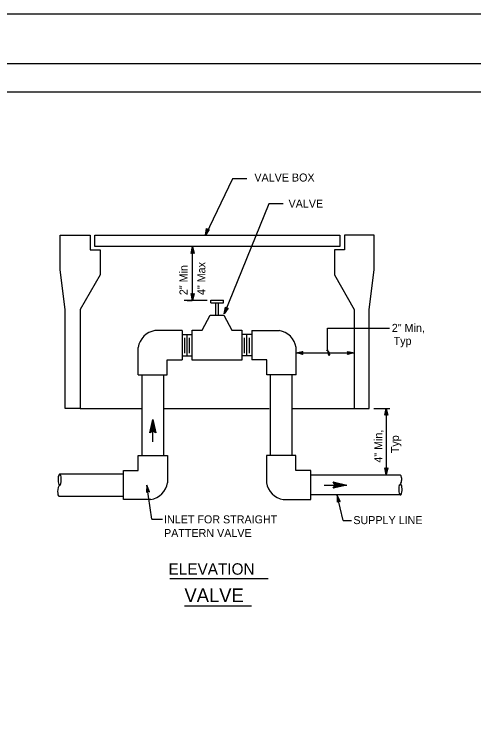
# Model space of a CAD drawing. Extents: x -893 to 867, y -474 to 712.
# Drawn here: x -391 to 10, y 93 to 712 of the extents above; entities that cross this region are included whole.
import ezdxf

# ---------------------------------------------------------------- set-up
doc = ezdxf.new("R2010")
doc.units = 0
for name, color, linetype in [('56 Stage 3 Anno', 7, 'Continuous'), ('57 Undefined', 7, 'Continuous'), ('60 Nongeo Data', 7, 'Continuous'), ('border_PLOTTING-ELEMENTS', 7, 'Continuous'), ('border_rw_22x34_Cut_Lines', 7, 'Continuous'), ('border_SHEET', 7, 'Continuous')]:
    doc.layers.add(name, color=color, linetype=linetype)

msp = doc.modelspace()

# ---------------------------------------------------------------- linework, layer by layer
at = {"layer": '56 Stage 3 Anno'}
for p, q in [((-200.8, 567.97), (-224.51, 518.8)), ((-188.36, 567.97), (-200.8, 567.97)), ((-169.06, 546.1), (-207.96, 449.97)), ((-156.63, 546.1), (-169.06, 546.1)), ((-236.95, 502.75), (-235.61, 508.75)), ((-236.6, 502.97), (-235.61, 507.37)), ((-235.61, 461.74), (-235.61, 508.75)), ((-235.61, 508.75), (-235.61, 508.75)), ((-235.61, 508.75), (-234.28, 502.75)), ((-235.61, 507.36), (-234.64, 502.98)), ((-235.61, 503.55), (-236.95, 502.75)), ((-236.95, 502.75), (-236.95, 502.75)), ((-236.24, 503.2), (-235.61, 505.99)), ((-235.89, 503.38), (-235.62, 504.61)), ((-235.62, 504.61), (-235.35, 503.4)), ((-235.61, 505.99), (-234.99, 503.16)), ((-234.28, 502.75), (-235.61, 503.55)), ((-234.28, 502.75), (-234.28, 502.75)), ((-235.61, 461.74), (-236.94, 467.74)), ((-236.94, 467.74), (-236.94, 467.74)), ((-236.94, 467.74), (-235.61, 466.94)), ((-235.62, 463.13), (-236.58, 467.5)), ((-235.61, 464.5), (-236.24, 467.32)), ((-235.61, 465.88), (-235.88, 467.09)), ((-235.61, 466.94), (-234.27, 467.74)), ((-234.27, 467.74), (-235.61, 461.74)), ((-234.63, 467.52), (-235.61, 463.12)), ((-234.99, 467.29), (-235.61, 464.5)), ((-235.34, 467.11), (-235.61, 465.88)), ((-234.27, 467.74), (-234.27, 467.74)), ((-222.99, 461.74), (-242.9, 461.74)), ((-240.37, 461.74), (-236.03, 461.74)), ((-235.61, 461.74), (-235.61, 461.74)), ((-117.78, 437.57), (-63.64, 437.57)), ((-117.78, 418.53), (-117.78, 437.57)), ((-145.35, 415.84), (-94.51, 415.84)), ((-77.52, 367.38), (-63.52, 367.38)), ((-67.91, 361.38), (-66.57, 367.38)), ((-67.55, 361.6), (-66.57, 366)), ((-66.57, 367.38), (-66.57, 309.4)), ((-66.57, 367.38), (-66.57, 367.38)), ((-66.57, 367.38), (-65.24, 361.38)), ((-66.56, 365.99), (-65.59, 361.62)), ((-66.57, 362.18), (-67.91, 361.38)), ((-67.91, 361.38), (-67.91, 361.38)), ((-67.19, 361.83), (-66.57, 364.62)), ((-66.84, 362.01), (-66.57, 363.24)), ((-66.57, 364.62), (-65.94, 361.8)), ((-66.57, 363.24), (-66.3, 362.03)), ((-65.24, 361.38), (-66.57, 362.18)), ((-65.24, 361.38), (-65.24, 361.38)), ((-66.57, 309.4), (-67.9, 315.4)), ((-67.9, 315.4), (-67.9, 315.4)), ((-67.9, 315.4), (-66.57, 314.6)), ((-66.57, 309.4), (-67.9, 315.4)), ((-67.9, 315.4), (-67.9, 315.4)), ((-67.9, 315.4), (-66.57, 314.6)), ((-66.57, 310.79), (-67.54, 315.16)), ((-66.57, 310.79), (-67.54, 315.16)), ((-66.56, 312.16), (-67.19, 314.98)), ((-66.56, 312.16), (-67.19, 314.98)), ((-66.56, 313.54), (-66.83, 314.75)), ((-66.56, 313.54), (-66.83, 314.75)), ((-66.57, 314.6), (-65.23, 315.4)), ((-65.23, 315.4), (-66.57, 309.4)), ((-66.57, 314.6), (-65.23, 315.4)), ((-65.23, 315.4), (-66.57, 309.4)), ((-66.57, 309.4), (-66.57, 309.4)), ((-66.57, 309.4), (-66.57, 309.4)), ((-65.58, 315.18), (-66.56, 310.78)), ((-65.58, 315.18), (-66.56, 310.78)), ((-65.94, 314.95), (-66.56, 312.16)), ((-65.94, 314.95), (-66.56, 312.16)), ((-66.29, 314.77), (-66.56, 313.54)), ((-66.29, 314.77), (-66.56, 313.54)), ((-65.23, 315.4), (-65.23, 315.4)), ((-65.23, 315.4), (-65.23, 315.4)), ((-275.47, 300.22), (-275.92, 294.09)), ((-275.27, 298.84), (-275.6, 294.37)), ((-271.15, 270.64), (-275.47, 300.22)), ((-273.28, 294.47), (-275.47, 300.22)), ((-275.47, 300.22), (-275.47, 300.22)), ((-275.07, 297.48), (-275.28, 294.6)), ((-273.66, 294.64), (-275.27, 298.85)), ((-274.05, 294.82), (-275.07, 297.48)), ((-275.92, 294.09), (-274.72, 295.07)), ((-275.92, 294.09), (-275.92, 294.09)), ((-274.87, 296.12), (-274.96, 294.88)), ((-274.42, 294.94), (-274.87, 296.12)), ((-274.72, 295.07), (-273.28, 294.47)), ((-273.28, 294.47), (-273.28, 294.47)), ((-104.35, 269.56), (-109.56, 291.62)), ((-106.88, 286.09), (-109.56, 291.62)), ((-109.56, 291.62), (-109.56, 291.62)), ((-109.56, 291.62), (-109.48, 285.47)), ((-109.48, 285.47), (-108.37, 286.56)), ((-109.48, 285.47), (-109.48, 285.47)), ((-109.25, 290.26), (-109.18, 285.78)), ((-107.27, 286.21), (-109.24, 290.27)), ((-107.68, 286.36), (-108.92, 288.93)), ((-108.92, 288.93), (-108.89, 286.04)), ((-108.06, 286.45), (-108.61, 287.58)), ((-108.61, 287.58), (-108.59, 286.35)), ((-108.37, 286.56), (-106.88, 286.09)), ((-106.88, 286.09), (-106.88, 286.09)), ((-271.15, 270.64), (-261.91, 270.64)), ((-104.35, 269.56), (-97.02, 269.56))]:
    msp.add_line(p, q, dxfattribs=at)
for points in [[(-221.1, 523.8), (-224.51, 518.8), (-223.54, 524.77), (-223.29, 524.44), (-224, 520.07), (-221.5, 523.73), (-221.9, 523.67), (-223.5, 521.32), (-223.05, 524.12), (-222.8, 523.79), (-223, 522.59), (-222.3, 523.6), (-222.61, 523.55), (-223.54, 524.77), (-222.61, 523.55)], [(-204.49, 454.92), (-207.96, 449.97), (-206.92, 455.93), (-206.68, 455.6), (-207.44, 451.23), (-204.89, 454.86), (-205.29, 454.8), (-206.92, 452.48), (-206.43, 455.27), (-206.19, 454.94), (-206.4, 453.74), (-205.7, 454.74), (-206.01, 454.7), (-206.92, 455.93), (-206.01, 454.7)], [(-139.44, 414.52), (-145.35, 415.84), (-139.44, 417.15), (-139.65, 416.8), (-143.98, 415.84), (-139.65, 414.87), (-139.86, 415.22), (-142.63, 415.84), (-139.86, 416.45), (-140.07, 416.1), (-141.27, 415.84), (-140.07, 415.57), (-140.23, 415.84), (-139.44, 417.15), (-140.23, 415.84)], [(-100.42, 417.16), (-94.51, 415.84), (-100.42, 414.53), (-100.21, 414.88), (-95.88, 415.84), (-100.21, 416.81), (-100, 416.46), (-97.23, 415.84), (-100, 415.23), (-99.79, 415.58), (-98.59, 415.84), (-99.79, 416.11), (-99.63, 415.84), (-100.42, 414.53), (-99.63, 415.84)]]:
    msp.add_lwpolyline(points, close=True, dxfattribs=at)
msp.add_spline([(-117.78, 418.53), (-117.73, 417.23), (-117.5, 415.64), (-116.97, 414.34), (-116.32, 413.75), (-116.02, 415.64), (-116.61, 416.58), (-117.56, 417.46), (-118.38, 417.94), (-118.74, 418.23)], degree=3, dxfattribs=at)
at = {"layer": '57 Undefined'}
for p, q in [((-255.64, 218.71), (-169.76, 218.71)), ((-242.68, 194.77), (-184.27, 194.77))]:
    msp.add_line(p, q, dxfattribs=at)
at = {"layer": '60 Nongeo Data'}
for p, q in [((-351.16, 488.51), (-351.16, 518.93)), ((-351.16, 518.93), (-325.08, 518.93)), ((-325.08, 518.93), (-325.08, 505.9)), ((-77.13, 518.93), (-103.2, 518.93)), ((-103.2, 518.93), (-103.2, 505.9)), ((-77.13, 488.51), (-77.13, 518.93)), ((-325.08, 505.9), (-316.39, 505.9)), ((-316.39, 505.9), (-316.39, 484.17)), ((-103.2, 505.9), (-111.9, 505.9)), ((-111.9, 505.9), (-111.9, 484.17)), ((-346.81, 453.74), (-351.16, 488.51)), ((-316.39, 484.17), (-333.77, 453.74)), ((-111.9, 484.17), (-94.51, 453.74)), ((-81.48, 453.74), (-77.13, 488.51)), ((-219.58, 461.9), (-208.71, 461.9)), ((-219.58, 459.72), (-219.58, 461.9)), ((-219.58, 459.72), (-208.71, 459.72)), ((-215.23, 448.86), (-215.23, 459.72)), ((-213.06, 448.86), (-213.06, 459.72)), ((-208.71, 459.72), (-208.71, 461.9)), ((-346.81, 367.27), (-346.81, 453.74)), ((-333.77, 453.74), (-333.77, 367.27)), ((-94.51, 453.74), (-94.51, 367.27)), ((-81.48, 367.27), (-81.48, 453.74)), ((-227.33, 435.66), (-220.3, 448.79)), ((-220.3, 448.79), (-213.78, 448.79)), ((-214.81, 448.79), (-208.29, 448.79)), ((-208.29, 448.79), (-201.26, 435.66)), ((-244.67, 435.39), (-268.57, 435.39)), ((-244.67, 435.39), (-244.67, 409.85)), ((-236.03, 409.59), (-236.03, 435.66)), ((-236.03, 435.66), (-227.33, 435.66)), ((-201.26, 435.66), (-192.57, 435.66)), ((-192.57, 435.66), (-192.57, 409.59)), ((-183.92, 435.39), (-160.02, 435.39)), ((-183.92, 435.39), (-183.92, 409.85)), ((-244.64, 431.85), (-236.18, 431.85)), ((-242.55, 415.79), (-242.55, 429.06)), ((-240.38, 413.39), (-240.38, 431.86)), ((-238.2, 415.79), (-238.2, 429.06)), ((-183.95, 431.85), (-192.41, 431.85)), ((-190.39, 415.79), (-190.39, 429.06)), ((-188.22, 413.39), (-188.22, 431.86)), ((-186.04, 415.79), (-186.04, 429.06)), ((-283.25, 396.82), (-283.25, 420.72)), ((-145.35, 396.82), (-145.35, 420.72)), ((-257.71, 396.82), (-257.71, 409.85)), ((-257.71, 409.85), (-244.67, 409.85)), ((-244.69, 413.38), (-236.28, 413.38)), ((-214.3, 409.59), (-236.03, 409.59)), ((-192.57, 409.59), (-214.3, 409.59)), ((-183.9, 413.38), (-192.31, 413.38)), ((-170.88, 409.85), (-183.92, 409.85)), ((-170.88, 396.82), (-170.88, 409.85)), ((-283.25, 396.82), (-257.71, 396.82)), ((-279.72, 326.27), (-279.72, 396.74)), ((-260.86, 326.27), (-260.86, 396.74)), ((-145.35, 396.82), (-170.88, 396.82)), ((-167.74, 326.27), (-167.74, 396.74)), ((-148.87, 326.27), (-148.87, 396.74)), ((-333.77, 367.27), (-346.81, 367.27)), ((-333.77, 367.27), (-280.44, 367.27)), ((-260.78, 367.27), (-168.77, 367.27)), ((-148.76, 367.27), (-94.51, 367.27)), ((-94.51, 367.27), (-81.48, 367.27)), ((-272.87, 345.94), (-270.24, 357.75)), ((-272.17, 346.36), (-270.24, 355.03)), ((-270.24, 338.06), (-270.24, 357.75)), ((-270.24, 357.75), (-270.24, 357.75)), ((-270.24, 357.75), (-267.62, 345.94)), ((-270.23, 355.01), (-268.33, 346.4)), ((-270.24, 347.51), (-272.87, 345.94)), ((-271.47, 346.82), (-270.24, 352.31)), ((-270.78, 347.17), (-270.24, 349.59)), ((-270.24, 352.31), (-269.01, 346.75)), ((-270.24, 349.59), (-269.71, 347.21)), ((-267.62, 345.94), (-270.24, 347.51)), ((-272.87, 345.94), (-272.87, 345.94)), ((-267.62, 345.94), (-267.62, 345.94)), ((-283, 326.25), (-257.47, 326.25)), ((-283, 313.21), (-283, 326.25)), ((-257.47, 326.25), (-257.47, 302.35)), ((-145.59, 326.25), (-171.12, 326.25)), ((-171.12, 326.25), (-171.12, 302.35)), ((-145.59, 313.21), (-145.59, 326.25)), ((-295.94, 309.82), (-351.66, 309.82)), ((-296.04, 287.68), (-296.04, 313.21)), ((-296.04, 313.21), (-283, 313.21)), ((-132.55, 313.21), (-145.59, 313.21)), ((-132.55, 287.68), (-132.55, 313.21)), ((-54.32, 309.14), (-132.55, 309.14)), ((-111.29, 300.45), (-112.86, 303.08)), ((-112.86, 303.08), (-112.86, 303.08)), ((-112.86, 303.08), (-101.05, 300.45)), ((-351.86, 300.18), (-352.38, 300.9)), ((-351.95, 300.12), (-350.98, 300.83)), ((-120.74, 300.45), (-101.05, 300.45)), ((-101.05, 300.45), (-112.86, 297.83)), ((-112.86, 297.83), (-111.29, 300.45)), ((-112.86, 297.83), (-112.86, 297.83)), ((-112.44, 302.38), (-103.77, 300.45)), ((-103.79, 300.44), (-112.4, 298.53)), ((-106.49, 300.45), (-112.05, 299.22)), ((-111.98, 301.68), (-106.49, 300.45)), ((-111.63, 300.99), (-109.21, 300.45)), ((-109.21, 300.45), (-111.59, 299.92)), ((-101.05, 300.45), (-101.05, 300.45)), ((-53.5, 300.65), (-54.08, 301.48)), ((-352.3, 290.8), (-295.94, 290.8)), ((-54.32, 291.75), (-132.55, 291.75)), ((-272.14, 287.68), (-296.04, 287.68)), ((-156.45, 287.68), (-132.55, 287.68))]:
    msp.add_line(p, q, dxfattribs=at)
msp.add_lwpolyline([(-321.08, 508.93), (-321.08, 518.93), (-107.2, 518.93), (-107.2, 508.93)], close=True, dxfattribs=at)
for centre, radius, start, end in [((-265.61, 417.75), 17.89, 99.54885, 170.45108), ((-162.98, 417.75), 17.89, 9.54892, 80.45115), ((-275.11, 305.32), 17.89, 279.54885, 350.45108), ((-153.49, 305.32), 17.89, 189.54892, 260.45115), ((-77.67, 315.84), 27.56, 324.34235, 332.0465)]:
    msp.add_arc(centre, radius, start, end, dxfattribs=at)
for centre, major_axis, ratio, start_param, end_param in [((-351.66, 305.05), (0, -4.77), 0.302233, 0.4888, 5.764378), ((-54.64, 304.37), (0.42, 4.76), 0.31225, 4.417243, 6.306526), ((-351.89, 295.55), (-0.42, -4.76), 0.312249, 3.453783, 6.306526), ((-54.22, 296.51), (0, 4.77), 0.302233, 0.773742, 5.764378)]:
    msp.add_ellipse(centre, major_axis=major_axis, ratio=ratio, start_param=start_param, end_param=end_param, dxfattribs=at)
at = {"layer": 'border_PLOTTING-ELEMENTS'}
for points in [[(-893.45, -474.04), (866.55, -474.04), (866.55, 711.96), (-893.45, 711.96)], [(-863.45, 668.96), (836.55, 668.96), (836.55, -431.04), (-863.45, -431.04)]]:
    msp.add_lwpolyline(points, close=True, dxfattribs=at)
at = {"layer": 'border_rw_22x34_Cut_Lines'}
msp.add_lwpolyline([(-863.45, 668.96), (836.55, 668.96), (836.55, -431.04), (-863.45, -431.04)], close=True, dxfattribs=at)
at = {"layer": 'border_SHEET'}
msp.add_line((-813.45, 643.96), (811.55, 643.96), dxfattribs=at)

# ---------------------------------------------------------------- texts
at = {"layer": '57 Undefined'}
for s, height, p in [('VALVE BOX', 7, (-181.71, 565.68)), ('VALVE  ', 7, (-151.89, 542.85)), ('2" Min,', 7, (-61.72, 434.26)), ('Typ', 7, (-60.18, 422.93)), ('INLET FOR STRAIGHT', 7, (-260.56, 266.91)), ('SUPPLY LINE', 7, (-95.34, 266.27)), ('PATTERN VALVE', 7, (-260.56, 255.01)), ('ELEVATION', 10, (-256.61, 222.05)), ('VALVE', 12, (-242.73, 198.12))]:
    msp.add_text(s, height=height, dxfattribs=at).set_placement(p)
for s, p in [('4" Max', (-224.53, 466.47)), ('2" Min', (-240.08, 466.42)), ('4" Min,', (-70.12, 320.01)), ('Typ', (-55.5, 328.31))]:
    msp.add_text(s, height=7, rotation=90, dxfattribs=at).set_placement(p)

doc.saveas('drawing.dxf')
